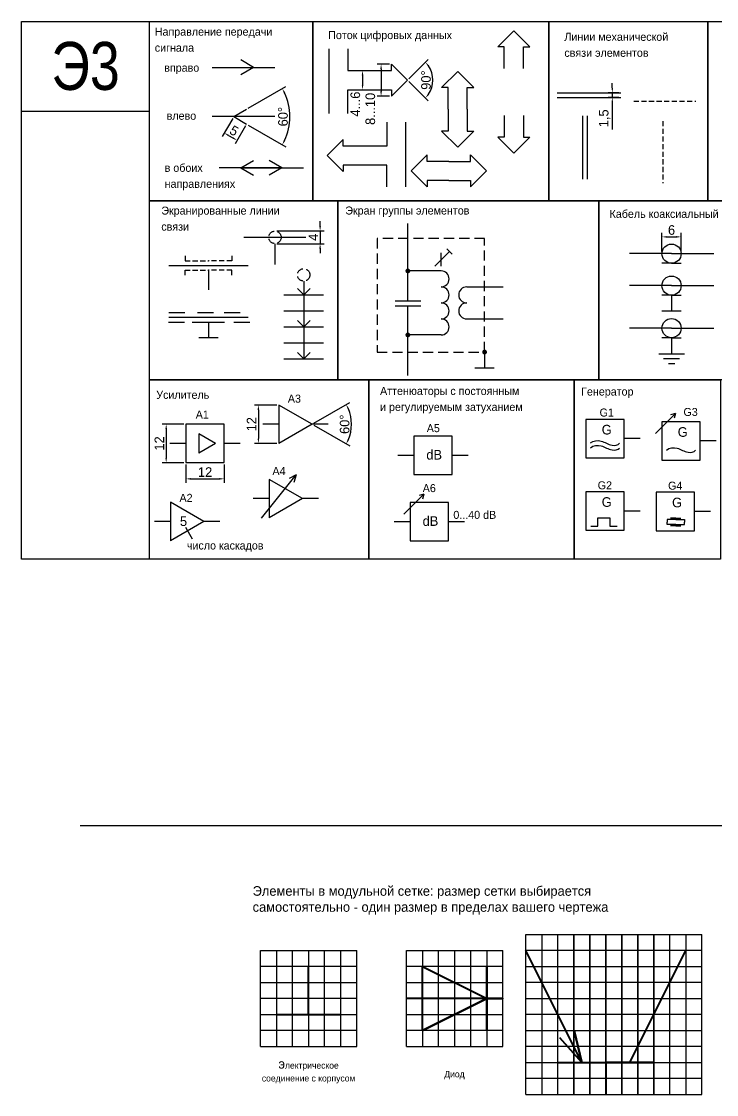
# Model space of a CAD drawing. Header units: millimetres. Extents: x 52 to 1332, y -528 to 1037.
# Drawn here: x 52.3 to 269.3, y -514.6 to -179.4 of the extents above; entities that cross this region are included whole.
import ezdxf

# ---------------------------------------------------------------- set-up
doc = ezdxf.new("R2010")
doc.units = ezdxf.units.MM
doc.linetypes.add('HIDDEN2', pattern=[4.7625, 3.175, -1.5875])
doc.styles.add('RR08', font='rr.shx', dxfattribs={"width": 0.8})
doc.styles.get("Standard").update_dxf_attribs({"font": 'standarteskd.shx', "height": 3})
doc.dimstyles.new('ISO-25', dxfattribs={"dimtxt": 2, "dimasz": 1.5, "dimexe": 1.25, "dimexo": 0.625, "dimtad": 1, "dimtxsty": 'Standard', "dimcen": 2.5, "dimadec": 0, "dimazin": 0, "dimtfac": 1, "dimtmove": 0, "dimatfit": 3, "dimfxl": 1, "dimarcsym": 0})

# ---------------------------------------------------------------- blocks, each defined once
blk = doc.blocks.new('korp')
at = {"color": 7, "linetype": 'Continuous', "lineweight": 30}
for p, q in [((419.14, 386.22), (422.14, 386.22)), ((422.14, 386.22), (425.14, 386.22))]:
    blk.add_line(p, q, dxfattribs=at)
at = {"color": 7, "linetype": 'Continuous'}
blk.add_line((422.14, 381.22), (422.14, 386.22), dxfattribs=at)
blk = doc.blocks.new('*D277')
at = {"color": 0, "linetype": 'Continuous', "lineweight": -2, "transparency": 16777216}
for p, q in [((145.57, -243.31), (145.57, -241.81)), ((132.09, -244.81), (146.82, -244.81)), ((145.57, -244.81), (145.57, -248.81)), ((132.09, -248.81), (146.82, -248.81)), ((145.57, -250.31), (145.57, -251.81))]:
    blk.add_line(p, q, dxfattribs=at)
at = {"color": 0, "linetype": 'Continuous', "lineweight": -3, "transparency": 16777216}
for points in [[(145.32, -243.31), (145.82, -243.31), (145.57, -244.81)], [(145.32, -250.31), (145.82, -250.31), (145.57, -248.81)]]:
    blk.add_solid(points, dxfattribs=at)
at = {"layer": 'Defpoints', "color": 0, "linetype": 'Continuous', "lineweight": -3, "transparency": 16777216}
for p in [(131.46, -244.81), (131.46, -248.81), (145.57, -248.81)]:
    blk.add_point(p, dxfattribs=at)
at = {"color": 0, "linetype": 'Continuous', "transparency": 16777216, "insert": (143.45, -246.81), "char_height": 3, "attachment_point": 5, "rotation": 90}
blk.add_mtext('4', dxfattribs=at)
blk = doc.blocks.new('1')
at = {"color": 7, "linetype": 'HIDDEN2', "ltscale": 0.7}
blk.add_circle((546.35, 402.33), 1.94, dxfattribs=at)
blk = doc.blocks.new('L6')
at = {"linetype": 'Continuous'}
for p, q in [((111.73, 671.15), (116.32, 675.75)), ((113.68, 671.15), (113.68, 675.3)), ((116.32, 675.75), (115.48, 676.58)), ((117.16, 674.91), (116.32, 675.75)), ((113.68, 669.65), (108.68, 669.65)), ((113.68, 649.65), (108.68, 649.65))]:
    blk.add_line(p, q, dxfattribs=at)
for centre in [(113.68, 667.15), (113.68, 662.15), (113.68, 657.15), (113.68, 652.15)]:
    blk.add_arc(centre, 2.5, 270, 90, dxfattribs=at)
blk = doc.blocks.new('condensator')
at = {"linetype": 'Continuous'}
for p, q in [((159.82, 727.6), (159.82, 734.59)), ((155.82, 727.6), (159.82, 727.6)), ((155.82, 727.6), (159.82, 727.6)), ((159.82, 727.6), (163.82, 727.6)), ((155.82, 726.1), (159.82, 726.1)), ((159.82, 719.12), (159.82, 726.1)), ((159.82, 726.1), (163.82, 726.1))]:
    blk.add_line(p, q, dxfattribs=at)
blk = doc.blocks.new('zem')
at = {"color": 7, "linetype": 'Continuous'}
for p, q in [((443.72, 390.52), (443.72, 385.52)), ((439.72, 385.52), (443.72, 385.52)), ((441.22, 384.02), (443.72, 384.02)), ((442.72, 382.52), (443.72, 382.52)), ((443.72, 385.52), (447.72, 385.52)), ((443.72, 384.02), (446.22, 384.02)), ((443.72, 382.52), (444.72, 382.52))]:
    blk.add_line(p, q, dxfattribs=at)
blk = doc.blocks.new('*D279')
at = {"color": 0, "linetype": 'Continuous', "lineweight": -2, "transparency": 16777216}
for p, q in [((252.3, -251.29), (252.3, -245.42)), ((253.8, -246.67), (256.8, -246.67)), ((258.3, -251.29), (258.3, -245.42))]:
    blk.add_line(p, q, dxfattribs=at)
at = {"color": 0, "linetype": 'Continuous', "lineweight": -3, "transparency": 16777216}
for points in [[(253.8, -246.42), (253.8, -246.92), (252.3, -246.67)], [(256.8, -246.42), (256.8, -246.92), (258.3, -246.67)]]:
    blk.add_solid(points, dxfattribs=at)
at = {"layer": 'Defpoints', "color": 0, "linetype": 'Continuous', "lineweight": -3, "transparency": 16777216}
for p in [(258.3, -246.67), (252.3, -251.91), (258.3, -251.91)]:
    blk.add_point(p, dxfattribs=at)
at = {"color": 0, "linetype": 'Continuous', "transparency": 16777216, "insert": (255.3, -244.54), "char_height": 3, "attachment_point": 5}
blk.add_mtext('6', dxfattribs=at)
blk = doc.blocks.new('A1')
at = {"color": 7, "linetype": 'Continuous'}
for p, q in [((305.25, 284.13), (305.25, 272.13)), ((317.25, 284.13), (305.25, 284.13)), ((317.25, 272.13), (317.25, 284.13)), ((309.29, 281.13), (309.29, 275.12)), ((314.49, 278.13), (309.29, 281.13)), ((305.25, 278.13), (300.25, 278.13)), ((314.49, 278.13), (309.29, 275.12)), ((322.25, 278.13), (317.25, 278.13)), ((305.25, 272.13), (317.25, 272.13))]:
    blk.add_line(p, q, dxfattribs=at)
blk = doc.blocks.new('*D330')
at = {"color": 0, "linetype": 'Continuous', "lineweight": -2, "transparency": 16777216}
for p, q in [((103.65, -317.84), (103.65, -323.52)), ((115.65, -317.84), (115.65, -323.52)), ((105.15, -322.27), (114.15, -322.27))]:
    blk.add_line(p, q, dxfattribs=at)
at = {"color": 0, "linetype": 'Continuous', "lineweight": -3, "transparency": 16777216}
for points in [[(105.15, -322.02), (105.15, -322.52), (103.65, -322.27)], [(114.15, -322.02), (114.15, -322.52), (115.65, -322.27)]]:
    blk.add_solid(points, dxfattribs=at)
at = {"layer": 'Defpoints', "color": 0, "linetype": 'Continuous', "lineweight": -3, "transparency": 16777216}
for p in [(103.65, -317.22), (115.65, -317.22), (115.65, -322.27)]:
    blk.add_point(p, dxfattribs=at)
at = {"color": 0, "linetype": 'Continuous', "transparency": 16777216, "insert": (109.65, -320.15), "char_height": 3, "attachment_point": 5}
blk.add_mtext('12', dxfattribs=at)
blk = doc.blocks.new('*D331')
at = {"color": 0, "linetype": 'Continuous', "lineweight": -2, "transparency": 16777216}
for p, q in [((103.03, -305.22), (96.26, -305.22)), ((97.51, -306.72), (97.51, -315.72)), ((103.03, -317.22), (96.26, -317.22))]:
    blk.add_line(p, q, dxfattribs=at)
at = {"color": 0, "linetype": 'Continuous', "lineweight": -3, "transparency": 16777216}
for points in [[(97.26, -306.72), (97.76, -306.72), (97.51, -305.22)], [(97.26, -315.72), (97.76, -315.72), (97.51, -317.22)]]:
    blk.add_solid(points, dxfattribs=at)
at = {"layer": 'Defpoints', "color": 0, "linetype": 'Continuous', "lineweight": -3, "transparency": 16777216}
for p in [(103.65, -305.22), (97.51, -317.22), (103.65, -317.22)]:
    blk.add_point(p, dxfattribs=at)
at = {"color": 0, "linetype": 'Continuous', "transparency": 16777216, "insert": (95.38, -311.22), "char_height": 3, "attachment_point": 5, "rotation": 90}
blk.add_mtext('12', dxfattribs=at)
blk = doc.blocks.new('A2')
at = {"color": 7, "linetype": 'Continuous'}
for p, q in [((315.77, 260.74), (305.37, 266.74)), ((305.37, 266.74), (305.37, 254.74)), ((305.37, 260.74), (300.37, 260.74)), ((315.77, 260.74), (305.37, 254.74)), ((320.77, 260.74), (315.77, 260.74))]:
    blk.add_line(p, q, dxfattribs=at)
blk.add_text('5', height=3, dxfattribs=at).set_placement((308.3, 259.33))
blk = doc.blocks.new('А3')
at = {"color": 7, "linetype": 'Continuous'}
for p, q in [((331.47, 284.13), (331.47, 272.13)), ((341.86, 278.13), (331.47, 284.13)), ((331.47, 278.13), (326.47, 278.13)), ((341.86, 278.13), (331.47, 272.13)), ((346.86, 278.13), (341.86, 278.13))]:
    blk.add_line(p, q, dxfattribs=at)
blk = doc.blocks.new('*D334')
at = {"color": 0, "linetype": 'Continuous', "lineweight": -2, "transparency": 16777216}
for p, q in [((132.05, -299.21), (125.05, -299.21)), ((126.3, -300.71), (126.3, -309.71)), ((132.05, -311.21), (125.05, -311.21))]:
    blk.add_line(p, q, dxfattribs=at)
at = {"color": 0, "linetype": 'Continuous', "lineweight": -3, "transparency": 16777216}
for points in [[(126.05, -300.71), (126.55, -300.71), (126.3, -299.21)], [(126.05, -309.71), (126.55, -309.71), (126.3, -311.21)]]:
    blk.add_solid(points, dxfattribs=at)
at = {"layer": 'Defpoints', "color": 0, "linetype": 'Continuous', "lineweight": -3, "transparency": 16777216}
for p in [(132.67, -299.21), (126.3, -311.21), (132.67, -311.21)]:
    blk.add_point(p, dxfattribs=at)
at = {"color": 0, "linetype": 'Continuous', "transparency": 16777216, "insert": (124.17, -305.21), "char_height": 3, "attachment_point": 5, "rotation": 90}
blk.add_mtext('12', dxfattribs=at)
blk = doc.blocks.new('*D335')
at = {"color": 0, "linetype": 'Continuous', "lineweight": -2, "transparency": 16777216}
for p, q in [((143.61, -304.9), (154.8, -298.44)), ((143.61, -305.52), (154.8, -311.98))]:
    blk.add_line(p, q, dxfattribs=at)
blk.add_arc((143.07, -305.21), 12.3, 336.9942, 23.0058, dxfattribs=at)
at = {"color": 0, "linetype": 'Continuous', "lineweight": -3, "transparency": 16777216}
for points in [[(154.16, -300.51), (154.61, -300.29), (153.71, -299.06)], [(154.61, -310.13), (154.16, -309.9), (153.71, -311.36)]]:
    blk.add_solid(points, dxfattribs=at)
at = {"layer": 'Defpoints', "color": 0, "linetype": 'Continuous', "lineweight": -3, "transparency": 16777216}
for p in [(132.67, -299.21), (143.07, -305.21), (143.07, -305.21), (155.17, -307.34), (132.67, -311.21)]:
    blk.add_point(p, dxfattribs=at)
at = {"color": 0, "linetype": 'Continuous', "transparency": 16777216, "insert": (153.24, -305.21), "char_height": 3, "attachment_point": 5, "rotation": 90}
blk.add_mtext('60°', dxfattribs=at)
blk = doc.blocks.new('А4')
at = {"color": 7, "linetype": 'Continuous'}
for p, q in [((329.06, 255.2), (339.85, 268.72)), ((339.85, 268.72), (337.67, 267.57)), ((339.85, 268.72), (339.21, 266.34)), ((341.86, 261.28), (331.47, 267.28)), ((331.47, 267.28), (331.47, 255.28)), ((331.47, 261.28), (326.47, 261.28)), ((341.86, 261.28), (331.47, 255.28)), ((346.86, 261.28), (341.86, 261.28))]:
    blk.add_line(p, q, dxfattribs=at)
blk = doc.blocks.new('A6')
at = {"color": 7, "linetype": 'Continuous'}
for p, q in [((388.3, 276.39), (394.54, 282.63)), ((394.54, 282.63), (393.05, 282.23)), ((394.54, 282.63), (394.14, 281.14)), ((390.28, 280.05), (390.28, 268.05)), ((402.28, 280.05), (390.28, 280.05)), ((402.28, 268.05), (402.28, 280.05)), ((390.28, 274.05), (385.28, 274.05)), ((407.28, 274.05), (402.28, 274.05)), ((390.28, 268.05), (402.28, 268.05))]:
    blk.add_line(p, q, dxfattribs=at)
blk.add_text('dB', height=3, dxfattribs=at).set_placement((394.17, 272.76))
blk = doc.blocks.new('A5')
at = {"color": 7, "linetype": 'Continuous'}
for p, q in [((361.88, 280.05), (361.88, 268.05)), ((373.88, 280.05), (361.88, 280.05)), ((373.88, 268.05), (373.88, 280.05)), ((361.88, 274.05), (356.88, 274.05)), ((378.88, 274.05), (373.88, 274.05)), ((361.88, 268.05), (373.88, 268.05))]:
    blk.add_line(p, q, dxfattribs=at)
blk.add_text('dB', height=3, dxfattribs=at).set_placement((365.77, 272.76))
blk = doc.blocks.new('G1 1')
at = {"color": 7, "linetype": 'Continuous'}
for p, q in [((433.76, 287.98), (433.76, 275.98)), ((445.76, 287.98), (433.76, 287.98)), ((445.76, 275.98), (445.76, 287.98)), ((450.76, 281.98), (445.76, 281.98)), ((433.76, 275.98), (445.76, 275.98))]:
    blk.add_line(p, q, dxfattribs=at)
at = {"color": 7, "linetype": 'Continuous', "start_tangent": (0.772911, 0.634515), "end_tangent": (0.59328, 0.804997)}
for points in [[(435.23, 280.65), (438.58, 281.23), (441.98, 279.94), (444.28, 280.56)], [(435.23, 279.15), (438.58, 279.73), (441.98, 278.44), (444.28, 279.06)]]:
    blk.add_spline(points, degree=3, dxfattribs=at)
at = {"color": 7, "linetype": 'Continuous'}
blk.add_text('G', height=3, dxfattribs=at).set_placement((438.75, 283.29))
blk = doc.blocks.new('G3 1')
at = {"color": 7, "linetype": 'Continuous'}
for p, q in [((460.31, 284.32), (466.55, 290.56)), ((466.55, 290.56), (465.07, 290.16)), ((466.55, 290.56), (466.15, 289.08)), ((462.29, 287.98), (462.29, 275.98)), ((474.29, 287.98), (462.29, 287.98)), ((474.29, 275.98), (474.29, 287.98)), ((479.29, 281.98), (474.29, 281.98)), ((462.29, 275.98), (474.29, 275.98))]:
    blk.add_line(p, q, dxfattribs=at)
at = {"color": 7, "linetype": 'Continuous', "start_tangent": (0.772911, 0.634515), "end_tangent": (0.59328, 0.804997)}
blk.add_spline([(463.77, 279.15), (467.11, 279.73), (470.52, 278.44), (472.81, 279.06)], degree=3, dxfattribs=at)
at = {"color": 7, "linetype": 'Continuous'}
blk.add_text('G', height=3, dxfattribs=at).set_placement((467.28, 283.29))
blk = doc.blocks.new('G2 1')
at = {"color": 7, "linetype": 'Continuous'}
for p, q in [((433.76, 270.75), (433.76, 258.75)), ((445.76, 270.75), (433.76, 270.75)), ((445.76, 258.75), (445.76, 270.75)), ((437.55, 262.63), (441.3, 262.63)), ((437.55, 260), (437.55, 262.63)), ((441.3, 262.63), (441.3, 260)), ((450.76, 264.75), (445.76, 264.75)), ((433.76, 258.75), (445.76, 258.75)), ((435.31, 260), (437.55, 260)), ((441.3, 260), (443.54, 260))]:
    blk.add_line(p, q, dxfattribs=at)
blk.add_text('G', height=3, dxfattribs=at).set_placement((438.75, 266.06))
blk = doc.blocks.new('G4 1')
at = {"color": 7, "linetype": 'Continuous'}
for p, q in [((460.82, 270.75), (460.82, 258.75)), ((472.82, 270.75), (460.82, 270.75)), ((472.82, 258.75), (472.82, 270.75)), ((466.94, 262.21), (464.25, 262.21)), ((464.25, 262.21), (464.25, 261.45)), ((466.94, 262.62), (465.31, 262.62)), ((466.94, 262.62), (468.58, 262.62)), ((466.94, 262.21), (469.64, 262.21)), ((469.64, 262.21), (469.64, 261.45)), ((477.82, 264.75), (472.82, 264.75)), ((460.82, 258.75), (472.82, 258.75)), ((464.25, 260.69), (464.25, 261.45)), ((466.94, 260.69), (464.25, 260.69)), ((466.94, 260.27), (465.31, 260.27)), ((466.94, 260.69), (469.64, 260.69)), ((466.94, 260.27), (468.58, 260.27)), ((469.64, 260.69), (469.64, 261.45))]:
    blk.add_line(p, q, dxfattribs=at)
blk.add_text('G', height=3, dxfattribs=at).set_placement((465.81, 266.06))
blk = doc.blocks.new('*D354')
at = {"color": 0, "linetype": 'Continuous', "lineweight": -2, "transparency": 16777216}
for p, q in [((123.14, -206.49), (134.85, -199.72)), ((123.14, -211.73), (134.85, -218.5))]:
    blk.add_line(p, q, dxfattribs=at)
blk.add_arc((118.6, -209.11), 17.52, 334.9066, 25.0934, dxfattribs=at)
at = {"color": 0, "linetype": 'Continuous', "lineweight": -3, "transparency": 16777216}
for points in [[(134.24, -201.8), (134.69, -201.56), (133.77, -200.35)], [(134.69, -216.66), (134.24, -216.43), (133.77, -217.87)]]:
    blk.add_solid(points, dxfattribs=at)
at = {"layer": 'Defpoints', "color": 0, "linetype": 'Continuous', "lineweight": -3, "transparency": 16777216}
for p in [(122.6, -206.8), (118.6, -209.11), (118.6, -209.11), (122.6, -211.42), (135.85, -212.15)]:
    blk.add_point(p, dxfattribs=at)
at = {"color": 0, "linetype": 'Continuous', "transparency": 16777216, "insert": (133.99, -209.11), "char_height": 3, "attachment_point": 5, "rotation": 90}
blk.add_mtext('60°', dxfattribs=at)
blk = doc.blocks.new('впр')
at = {"color": 7, "linetype": 'Continuous'}
for p, q in [((93.95, 231.46), (113.51, 231.46)), ((106.82, 231.46), (102.82, 233.77)), ((106.82, 231.46), (102.82, 229.15))]:
    blk.add_line(p, q, dxfattribs=at)
blk = doc.blocks.new('вл')
at = {"color": 7, "linetype": 'Continuous'}
for p, q in [((116.37, 222.35), (120.37, 224.66)), ((129.24, 222.35), (109.68, 222.35)), ((116.37, 222.35), (120.37, 220.04))]:
    blk.add_line(p, q, dxfattribs=at)
blk = doc.blocks.new('2')
at = {"color": 7, "linetype": 'Continuous'}
for p, q in [((135.14, 233.84), (135.14, 213.62)), ((141.14, 233.84), (141.14, 227.05)), ((154.73, 229.05), (159.73, 224.05)), ((154.73, 227.05), (154.73, 229.05)), ((141.14, 227.05), (154.73, 227.05)), ((154.73, 219.05), (159.73, 224.05)), ((141.14, 213.62), (141.14, 221.05)), ((141.14, 221.05), (154.73, 221.05)), ((154.73, 221.05), (154.73, 219.05))]:
    blk.add_line(p, q, dxfattribs=at)
blk = doc.blocks.new('*D358')
at = {"color": 0, "linetype": 'Continuous', "lineweight": -2, "transparency": 16777216}
for p, q in [((173.31, -197.24), (179.34, -191.21)), ((173.31, -198.13), (179.34, -204.16))]:
    blk.add_line(p, q, dxfattribs=at)
blk.add_arc((172.86, -197.68), 7.9, 325.8908, 34.1092, dxfattribs=at)
at = {"color": 0, "linetype": 'Continuous', "lineweight": -3, "transparency": 16777216}
for points in [[(179.21, -193.41), (179.6, -193.09), (178.45, -192.1)], [(179.6, -202.28), (179.21, -201.96), (178.45, -203.27)]]:
    blk.add_solid(points, dxfattribs=at)
at = {"layer": 'Defpoints', "color": 0, "linetype": 'Continuous', "lineweight": -3, "transparency": 16777216}
for p in [(167.86, -192.68), (172.86, -197.68), (172.86, -197.68), (180.5, -199.73), (167.86, -202.68)]:
    blk.add_point(p, dxfattribs=at)
at = {"color": 0, "linetype": 'Continuous', "transparency": 16777216, "insert": (178.64, -197.68), "char_height": 3, "attachment_point": 5, "rotation": 90}
blk.add_mtext('90°', dxfattribs=at)
blk = doc.blocks.new('3')
at = {"color": 7, "linetype": 'Continuous'}
for p, q in [((171.54, 208.89), (166.54, 203.89)), ((171.54, 206.89), (171.54, 208.89)), ((185.12, 208.89), (190.12, 203.89)), ((185.12, 206.89), (185.12, 208.89)), ((178.33, 206.89), (171.54, 206.89)), ((178.33, 206.89), (185.12, 206.89)), ((171.54, 198.89), (166.54, 203.89)), ((185.12, 198.89), (190.12, 203.89)), ((178.33, 200.89), (171.54, 200.89)), ((171.54, 200.89), (171.54, 198.89)), ((178.33, 200.89), (185.12, 200.89)), ((185.12, 200.89), (185.12, 198.89))]:
    blk.add_line(p, q, dxfattribs=at)
blk = doc.blocks.new('4')
at = {"color": 7, "linetype": 'Continuous'}
for p, q in [((185.11, 216.41), (185.11, 209.62)), ((191.11, 216.41), (191.11, 209.62)), ((183.11, 209.62), (188.11, 204.62)), ((185.11, 209.62), (183.11, 209.62)), ((193.11, 209.62), (188.11, 204.62)), ((191.11, 209.62), (193.11, 209.62))]:
    blk.add_line(p, q, dxfattribs=at)
blk = doc.blocks.new('5')
at = {"color": 7, "linetype": 'Continuous'}
for p, q in [((183.11, 237.93), (188.11, 242.93)), ((193.11, 237.93), (188.11, 242.93)), ((185.11, 237.93), (183.11, 237.93)), ((185.11, 231.14), (185.11, 237.93)), ((191.11, 237.93), (193.11, 237.93)), ((191.11, 231.14), (191.11, 237.93))]:
    blk.add_line(p, q, dxfattribs=at)
blk = doc.blocks.new('6')
at = {"color": 7, "linetype": 'Continuous'}
for p, q in [((207.74, 221.66), (227.56, 221.66)), ((207.74, 220.16), (227.56, 220.16))]:
    blk.add_line(p, q, dxfattribs=at)
blk = doc.blocks.new('*D363')
at = {"color": 0, "linetype": 'Continuous', "lineweight": -2, "transparency": 16777216}
for p, q in [((236.8, -200.15), (236.8, -198.65)), ((238.81, -201.65), (235.55, -201.65)), ((238.81, -203.15), (235.55, -203.15)), ((236.8, -201.65), (236.8, -203.15)), ((236.8, -204.65), (236.8, -213.11))]:
    blk.add_line(p, q, dxfattribs=at)
at = {"color": 0, "linetype": 'Continuous', "lineweight": -3, "transparency": 16777216}
for points in [[(236.55, -200.15), (237.05, -200.15), (236.8, -201.65)], [(236.55, -204.65), (237.05, -204.65), (236.8, -203.15)]]:
    blk.add_solid(points, dxfattribs=at)
at = {"layer": 'Defpoints', "color": 0, "linetype": 'Continuous', "lineweight": -3, "transparency": 16777216}
for p in [(236.8, -203.15), (239.43, -201.65), (239.43, -203.15)]:
    blk.add_point(p, dxfattribs=at)
at = {"color": 0, "linetype": 'Continuous', "transparency": 16777216, "insert": (234.39, -209.63), "char_height": 3, "attachment_point": 5, "rotation": 90}
blk.add_mtext('1,5', dxfattribs=at)
blk = doc.blocks.new('*D364')
at = {"color": 0, "linetype": 'Continuous', "lineweight": -2, "transparency": 16777216}
for p, q in [((118.28, -209.65), (115.03, -215.29)), ((122.28, -211.96), (119.03, -217.6)), ((116.95, -214.96), (118.35, -215.77))]:
    blk.add_line(p, q, dxfattribs=at)
at = {"color": 0, "linetype": 'Continuous', "lineweight": -3, "transparency": 16777216}
for points in [[(117.08, -214.75), (116.83, -215.18), (115.65, -214.21)], [(118.48, -215.55), (118.23, -215.99), (119.65, -216.52)]]:
    blk.add_solid(points, dxfattribs=at)
at = {"layer": 'Defpoints', "color": 0, "linetype": 'Continuous', "lineweight": -3, "transparency": 16777216}
for p in [(118.6, -209.11), (122.6, -211.42), (119.65, -216.52)]:
    blk.add_point(p, dxfattribs=at)
at = {"color": 0, "linetype": 'Continuous', "transparency": 16777216, "insert": (118.71, -213.53), "char_height": 3, "attachment_point": 5, "rotation": 330}
blk.add_mtext('5', dxfattribs=at)

msp = doc.modelspace()

# ---------------------------------------------------------------- linework, layer by layer
at = {"color": 7, "linetype": 'Continuous'}
for p, q in [((167.238, -192.684), (163.359, -192.684)), ((164.609, -194.184), (164.609, -201.184)), ((154.901, -194.684), (160.07, -194.684)), ((158.82, -196.184), (158.82, -199.184)), ((154.901, -200.684), (160.07, -200.684)), ((167.238, -202.684), (163.359, -202.684)), ((172.963, -259.691), (172.963, -242.533)), ((131.463, -246.814), (121.798, -246.814)), ((141.128, -246.814), (131.463, -246.814)), ((131.463, -248.814), (131.463, -255.284)), ((255.302, -251.911), (242.14, -251.911)), ((255.302, -251.911), (268.464, -251.911)), ((98.297, -255.609), (110.706, -255.609)), ((110.706, -255.609), (123.115, -255.609)), ((110.706, -257.109), (110.706, -263.202)), ((178.338, -257.314), (172.963, -257.314)), ((255.302, -254.911), (252.302, -254.911)), ((255.302, -254.911), (258.302, -254.911)), ((140.445, -260.545), (140.445, -284.76)), ((134.217, -264.76), (140.445, -264.76)), ((140.445, -264.76), (138.479, -262.794)), ((140.445, -264.76), (142.412, -262.794)), ((140.445, -264.76), (146.673, -264.76)), ((196.339, -262.314), (202.687, -262.314)), ((255.302, -261.899), (242.14, -261.899)), ((255.302, -261.899), (268.464, -261.899)), ((255.302, -264.899), (252.302, -264.899)), ((255.302, -264.899), (258.302, -264.899)), ((134.217, -269.76), (140.445, -269.76)), ((140.445, -269.76), (146.673, -269.76)), ((98.297, -271.769), (110.706, -271.769)), ((110.706, -271.769), (123.115, -271.769)), ((134.217, -274.76), (140.445, -274.76)), ((140.445, -274.76), (138.479, -272.794)), ((140.445, -274.76), (142.412, -272.794)), ((140.445, -274.76), (146.673, -274.76)), ((196.339, -272.314), (202.687, -272.314)), ((172.963, -289.953), (172.963, -275.156)), ((178.338, -277.314), (172.963, -277.314)), ((255.302, -275.182), (242.14, -275.182)), ((255.302, -278.182), (252.302, -278.182)), ((255.302, -275.182), (268.464, -275.182)), ((255.302, -278.182), (258.302, -278.182)), ((134.217, -279.76), (140.445, -279.76)), ((140.445, -279.76), (146.673, -279.76)), ((134.217, -284.76), (140.445, -284.76)), ((140.445, -284.76), (138.479, -282.794)), ((140.445, -284.76), (142.412, -282.794)), ((140.445, -284.76), (146.673, -284.76)), ((105.738, -341.145), (103.619, -337.475)), ((209.794, -464.64), (239.794, -464.64)), ((209.794, -494.64), (209.794, -464.64)), ((214.794, -464.64), (214.794, -494.64)), ((219.794, -464.64), (249.794, -464.64)), ((219.794, -494.64), (219.794, -464.64)), ((219.794, -494.64), (219.794, -464.64)), ((219.794, -494.64), (219.794, -464.64)), ((224.794, -464.64), (224.794, -494.64)), ((224.794, -464.64), (224.794, -494.64)), ((224.794, -464.64), (254.794, -464.64)), ((224.794, -494.64), (224.794, -464.64)), ((229.794, -494.64), (229.794, -464.64)), ((229.794, -494.64), (229.794, -464.64)), ((229.794, -494.64), (229.794, -464.64)), ((229.794, -494.64), (229.794, -464.64)), ((229.794, -464.64), (229.794, -494.64)), ((234.794, -464.64), (234.794, -494.64)), ((234.794, -464.64), (234.794, -494.64)), ((234.794, -464.64), (264.794, -464.64)), ((234.794, -494.64), (234.794, -464.64)), ((234.794, -494.64), (234.794, -464.64)), ((234.794, -494.64), (234.794, -464.64)), ((239.794, -494.64), (239.794, -464.64)), ((239.794, -494.64), (239.794, -464.64)), ((239.794, -494.64), (239.794, -464.64)), ((239.794, -464.64), (239.794, -494.64)), ((239.794, -464.64), (239.794, -494.64)), ((244.794, -464.64), (244.794, -494.64)), ((244.794, -494.64), (244.794, -464.64)), ((244.794, -494.64), (244.794, -464.64)), ((244.794, -494.64), (244.794, -464.64)), ((244.794, -494.64), (244.794, -464.64)), ((249.794, -494.64), (249.794, -464.64)), ((249.794, -464.64), (249.794, -494.64)), ((249.794, -464.64), (249.794, -494.64)), ((254.794, -494.64), (254.794, -464.64)), ((254.794, -494.64), (254.794, -464.64)), ((254.794, -494.64), (254.794, -464.64)), ((259.794, -464.64), (259.794, -494.64)), ((264.794, -494.64), (264.794, -464.64)), ((126.984, -469.64), (156.984, -469.64)), ((126.984, -499.64), (126.984, -469.64)), ((131.984, -469.64), (131.984, -499.64)), ((136.984, -499.64), (136.984, -469.64)), ((136.984, -499.64), (136.984, -469.64)), ((141.984, -469.64), (141.984, -499.64)), ((146.984, -499.64), (146.984, -469.64)), ((146.984, -499.64), (146.984, -469.64)), ((151.984, -469.64), (151.984, -499.64)), ((156.984, -499.64), (156.984, -469.64)), ((172.578, -469.64), (202.578, -469.64)), ((172.578, -499.64), (172.578, -469.64)), ((177.578, -469.64), (177.578, -499.64)), ((182.578, -499.64), (182.578, -469.64)), ((182.578, -499.64), (182.578, -469.64)), ((187.578, -469.64), (187.578, -499.64)), ((192.578, -499.64), (192.578, -469.64)), ((192.578, -499.64), (192.578, -469.64)), ((197.578, -469.64), (197.578, -499.64)), ((202.578, -499.64), (202.578, -469.64)), ((239.794, -469.64), (209.794, -469.64)), ((249.794, -469.64), (219.794, -469.64)), ((254.794, -469.64), (224.794, -469.64)), ((264.794, -469.64), (234.794, -469.64)), ((156.984, -474.64), (126.984, -474.64)), ((202.578, -474.64), (172.578, -474.64)), ((209.794, -474.64), (239.794, -474.64)), ((209.794, -504.64), (209.794, -474.64)), ((209.794, -474.64), (239.794, -474.64)), ((209.794, -504.64), (209.794, -474.64)), ((209.794, -474.64), (239.794, -474.64)), ((209.794, -474.64), (239.794, -474.64)), ((214.794, -474.64), (214.794, -504.64)), ((214.794, -474.64), (214.794, -504.64)), ((219.794, -474.64), (249.794, -474.64)), ((219.794, -504.64), (219.794, -474.64)), ((219.794, -504.64), (219.794, -474.64)), ((219.794, -504.64), (219.794, -474.64)), ((219.794, -474.64), (249.794, -474.64)), ((219.794, -504.64), (219.794, -474.64)), ((219.794, -504.64), (219.794, -474.64)), ((219.794, -504.64), (219.794, -474.64)), ((219.794, -474.64), (249.794, -474.64)), ((219.794, -474.64), (249.794, -474.64)), ((224.794, -474.64), (224.794, -504.64)), ((224.794, -474.64), (224.794, -504.64)), ((224.794, -474.64), (254.794, -474.64)), ((224.794, -504.64), (224.794, -474.64)), ((224.794, -474.64), (224.794, -504.64)), ((224.794, -474.64), (224.794, -504.64)), ((224.794, -474.64), (254.794, -474.64)), ((224.794, -504.64), (224.794, -474.64)), ((224.794, -474.64), (254.794, -474.64)), ((224.794, -474.64), (254.794, -474.64)), ((229.794, -504.64), (229.794, -474.64)), ((229.794, -504.64), (229.794, -474.64)), ((229.794, -504.64), (229.794, -474.64)), ((229.794, -504.64), (229.794, -474.64)), ((229.794, -474.64), (229.794, -504.64)), ((229.794, -504.64), (229.794, -474.64)), ((229.794, -504.64), (229.794, -474.64)), ((229.794, -504.64), (229.794, -474.64)), ((229.794, -504.64), (229.794, -474.64)), ((229.794, -474.64), (229.794, -504.64)), ((234.794, -474.64), (234.794, -504.64)), ((234.794, -474.64), (234.794, -504.64)), ((234.794, -474.64), (264.794, -474.64)), ((234.794, -504.64), (234.794, -474.64)), ((234.794, -504.64), (234.794, -474.64)), ((234.794, -504.64), (234.794, -474.64)), ((234.794, -474.64), (264.794, -474.64)), ((234.794, -474.64), (264.794, -474.64)), ((234.794, -474.64), (264.794, -474.64)), ((239.794, -504.64), (239.794, -474.64)), ((239.794, -504.64), (239.794, -474.64)), ((239.794, -504.64), (239.794, -474.64)), ((239.794, -474.64), (239.794, -504.64)), ((239.794, -474.64), (239.794, -504.64)), ((239.794, -504.64), (239.794, -474.64)), ((239.794, -504.64), (239.794, -474.64)), ((239.794, -504.64), (239.794, -474.64)), ((239.794, -474.64), (239.794, -504.64)), ((239.794, -474.64), (239.794, -504.64)), ((244.794, -474.64), (244.794, -504.64)), ((244.794, -504.64), (244.794, -474.64)), ((244.794, -504.64), (244.794, -474.64)), ((244.794, -504.64), (244.794, -474.64)), ((244.794, -504.64), (244.794, -474.64)), ((244.794, -474.64), (244.794, -504.64)), ((244.794, -504.64), (244.794, -474.64)), ((244.794, -504.64), (244.794, -474.64)), ((244.794, -504.64), (244.794, -474.64)), ((244.794, -504.64), (244.794, -474.64)), ((249.794, -504.64), (249.794, -474.64)), ((249.794, -474.64), (249.794, -504.64)), ((249.794, -474.64), (249.794, -504.64)), ((249.794, -504.64), (249.794, -474.64)), ((249.794, -474.64), (249.794, -504.64)), ((249.794, -474.64), (249.794, -504.64)), ((254.794, -504.64), (254.794, -474.64)), ((254.794, -504.64), (254.794, -474.64)), ((254.794, -504.64), (254.794, -474.64)), ((254.794, -504.64), (254.794, -474.64)), ((254.794, -504.64), (254.794, -474.64)), ((254.794, -504.64), (254.794, -474.64)), ((264.794, -504.64), (264.794, -474.64)), ((264.794, -504.64), (264.794, -474.64)), ((126.984, -479.64), (156.984, -479.64)), ((126.984, -479.64), (156.984, -479.64)), ((172.578, -479.64), (202.578, -479.64)), ((172.578, -479.64), (202.578, -479.64)), ((239.794, -479.64), (209.794, -479.64)), ((249.794, -479.64), (219.794, -479.64)), ((254.794, -479.64), (224.794, -479.64)), ((264.794, -479.64), (234.794, -479.64)), ((156.984, -484.64), (126.984, -484.64)), ((202.578, -484.64), (172.578, -484.64)), ((209.794, -484.64), (239.794, -484.64)), ((209.794, -514.64), (209.794, -484.64)), ((209.794, -484.64), (239.794, -484.64)), ((209.794, -484.64), (239.794, -484.64)), ((209.794, -484.64), (239.794, -484.64)), ((209.794, -484.64), (239.794, -484.64)), ((209.794, -484.64), (239.794, -484.64)), ((209.794, -484.64), (239.794, -484.64)), ((214.794, -484.64), (214.794, -514.64)), ((219.794, -484.64), (249.794, -484.64)), ((219.794, -514.64), (219.794, -484.64)), ((219.794, -514.64), (219.794, -484.64)), ((219.794, -514.64), (219.794, -484.64)), ((219.794, -484.64), (249.794, -484.64)), ((219.794, -484.64), (249.794, -484.64)), ((224.794, -484.64), (224.794, -514.64)), ((224.794, -484.64), (224.794, -514.64)), ((224.794, -484.64), (254.794, -484.64)), ((224.794, -514.64), (224.794, -484.64)), ((224.794, -484.64), (254.794, -484.64)), ((224.794, -484.64), (254.794, -484.64)), ((229.794, -514.64), (229.794, -484.64)), ((229.794, -514.64), (229.794, -484.64)), ((229.794, -514.64), (229.794, -484.64)), ((229.794, -514.64), (229.794, -484.64)), ((229.794, -484.64), (229.794, -514.64)), ((234.794, -484.64), (234.794, -514.64)), ((234.794, -484.64), (234.794, -514.64)), ((234.794, -484.64), (264.794, -484.64)), ((234.794, -514.64), (234.794, -484.64)), ((234.794, -514.64), (234.794, -484.64)), ((234.794, -514.64), (234.794, -484.64)), ((234.794, -484.64), (264.794, -484.64)), ((234.794, -484.64), (264.794, -484.64)), ((239.794, -514.64), (239.794, -484.64)), ((239.794, -514.64), (239.794, -484.64)), ((239.794, -514.64), (239.794, -484.64)), ((239.794, -484.64), (239.794, -514.64)), ((239.794, -484.64), (239.794, -514.64)), ((244.794, -484.64), (244.794, -514.64)), ((244.794, -514.64), (244.794, -484.64)), ((244.794, -514.64), (244.794, -484.64)), ((244.794, -514.64), (244.794, -484.64)), ((244.794, -514.64), (244.794, -484.64)), ((249.794, -514.64), (249.794, -484.64)), ((249.794, -484.64), (249.794, -514.64)), ((249.794, -484.64), (249.794, -514.64)), ((254.794, -514.64), (254.794, -484.64)), ((254.794, -514.64), (254.794, -484.64)), ((254.794, -514.64), (254.794, -484.64)), ((259.794, -484.64), (259.794, -514.64)), ((264.794, -514.64), (264.794, -484.64)), ((126.984, -489.64), (156.984, -489.64)), ((126.984, -489.64), (156.984, -489.64)), ((172.578, -489.64), (202.578, -489.64)), ((172.578, -489.64), (202.578, -489.64)), ((239.794, -489.64), (209.794, -489.64)), ((239.794, -489.64), (209.794, -489.64)), ((249.794, -489.64), (219.794, -489.64)), ((249.794, -489.64), (219.794, -489.64)), ((254.794, -489.64), (224.794, -489.64)), ((254.794, -489.64), (224.794, -489.64)), ((264.794, -489.64), (234.794, -489.64)), ((264.794, -489.64), (234.794, -489.64)), ((156.984, -494.64), (126.984, -494.64)), ((202.578, -494.64), (172.578, -494.64)), ((209.794, -494.64), (239.794, -494.64)), ((209.794, -494.64), (239.794, -494.64)), ((209.794, -494.64), (239.794, -494.64)), ((209.794, -494.64), (239.794, -494.64)), ((219.794, -494.64), (249.794, -494.64)), ((219.794, -494.64), (249.794, -494.64)), ((219.794, -494.64), (249.794, -494.64)), ((219.794, -494.64), (249.794, -494.64)), ((224.794, -494.64), (254.794, -494.64)), ((224.794, -494.64), (254.794, -494.64)), ((224.794, -494.64), (254.794, -494.64)), ((224.794, -494.64), (254.794, -494.64)), ((234.794, -494.64), (264.794, -494.64)), ((234.794, -494.64), (264.794, -494.64)), ((234.794, -494.64), (264.794, -494.64)), ((234.794, -494.64), (264.794, -494.64)), ((126.984, -499.64), (156.984, -499.64)), ((172.578, -499.64), (202.578, -499.64)), ((239.794, -499.64), (209.794, -499.64)), ((239.794, -499.64), (209.794, -499.64)), ((239.794, -499.64), (209.794, -499.64)), ((249.794, -499.64), (219.794, -499.64)), ((249.794, -499.64), (219.794, -499.64)), ((249.794, -499.64), (219.794, -499.64)), ((254.794, -499.64), (224.794, -499.64)), ((254.794, -499.64), (224.794, -499.64)), ((254.794, -499.64), (224.794, -499.64)), ((264.794, -499.64), (234.794, -499.64)), ((264.794, -499.64), (234.794, -499.64)), ((264.794, -499.64), (234.794, -499.64)), ((209.794, -504.64), (239.794, -504.64)), ((209.794, -504.64), (239.794, -504.64)), ((209.794, -504.64), (239.794, -504.64)), ((209.794, -504.64), (239.794, -504.64)), ((219.794, -504.64), (249.794, -504.64)), ((219.794, -504.64), (249.794, -504.64)), ((219.794, -504.64), (249.794, -504.64)), ((219.794, -504.64), (249.794, -504.64)), ((224.794, -504.64), (254.794, -504.64)), ((224.794, -504.64), (254.794, -504.64)), ((224.794, -504.64), (254.794, -504.64)), ((224.794, -504.64), (254.794, -504.64)), ((234.794, -504.64), (264.794, -504.64)), ((234.794, -504.64), (264.794, -504.64)), ((234.794, -504.64), (264.794, -504.64)), ((234.794, -504.64), (264.794, -504.64)), ((239.794, -509.64), (209.794, -509.64)), ((249.794, -509.64), (219.794, -509.64)), ((254.794, -509.64), (224.794, -509.64)), ((264.794, -509.64), (234.794, -509.64)), ((209.794, -514.64), (239.794, -514.64)), ((219.794, -514.64), (249.794, -514.64)), ((224.794, -514.64), (254.794, -514.64)), ((234.794, -514.64), (264.794, -514.64))]:
    msp.add_line(p, q, dxfattribs=at)
at = {"color": 7, "linetype": 'HIDDEN2', "ltscale": 0.5}
for p, q in [((243.485, -204.303), (262.838, -204.303)), ((252.537, -210.531), (252.537, -229.883)), ((103.388, -252.609), (103.388, -254.109)), ((103.388, -254.109), (110.706, -254.109)), ((118.024, -254.109), (110.706, -254.109)), ((118.024, -252.609), (118.024, -254.109)), ((103.388, -257.109), (110.706, -257.109)), ((103.388, -258.609), (103.388, -257.109)), ((118.024, -257.109), (110.706, -257.109)), ((118.024, -258.609), (118.024, -257.109))]:
    msp.add_line(p, q, dxfattribs=at)
at = {"color": 7, "linetype": 'HIDDEN2'}
for p, q in [((196.925, -247.153), (163.377, -247.153)), ((163.377, -247.153), (163.377, -282.654)), ((196.925, -282.654), (196.925, -247.153)), ((163.377, -282.654), (196.925, -282.654))]:
    msp.add_line(p, q, dxfattribs=at)
at = {"linetype": 'Continuous'}
for p, q in [((191.339, -262.314), (196.339, -262.314)), ((191.339, -272.314), (196.339, -272.314))]:
    msp.add_line(p, q, dxfattribs=at)
at = {"color": 7, "linetype": 'Continuous', "lineweight": -3}
for points in [[(92.326, -347.342), (52.326, -347.342), (52.326, -179.366), (92.326, -179.366)], [(52.326, -207.362), (92.326, -207.362)], [(70.636, -430.53), (592.907, -430.53)]]:
    msp.add_lwpolyline(points, dxfattribs=at)
at = {"color": 7, "linetype": 'Continuous'}
for points in [[(92.326, -179.366), (143.255, -179.366), (143.255, -235.358), (92.326, -235.358)], [(143.255, -179.366), (217.012, -179.366), (217.012, -235.358), (143.255, -235.358)], [(217.012, -179.366), (266.609, -179.366), (266.609, -235.358), (217.012, -235.358)], [(266.609, -179.366), (318.996, -179.366), (318.996, -235.358), (266.609, -235.358)], [(92.326, -235.358), (151.088, -235.358), (151.088, -291.35), (92.326, -291.35)], [(151.088, -235.358), (232.548, -235.358), (232.548, -291.35), (151.088, -291.35)], [(232.548, -235.358), (283.477, -235.358), (283.477, -291.35), (232.548, -291.35)], [(92.326, -291.35), (160.791, -291.35), (160.791, -347.342), (92.326, -347.342)], [(160.791, -291.35), (224.86, -291.35), (224.86, -347.342), (160.791, -347.342)], [(224.86, -291.35), (270.548, -291.35), (270.548, -347.342), (224.86, -347.342)]]:
    msp.add_lwpolyline(points, close=True, dxfattribs=at)
at = {"color": 7, "linetype": 'Continuous', "const_width": 0.75}
for points in [[(172.588, -257.314, 1), (173.338, -257.314, 1)], [(172.588, -277.314, 1), (173.338, -277.314, 1)], [(196.55, -282.654, 1), (197.3, -282.654, 1)]]:
    msp.add_lwpolyline(points, format="xyb", close=True, dxfattribs=at)
at = {"color": 7, "linetype": 'Continuous'}
for points in [[(98.297, -270.269), (103.297, -270.269), (103.297, -270.269)], [(107.255, -270.269), (112.255, -270.269), (112.255, -270.269)], [(115.576, -270.269), (120.576, -270.269), (120.576, -270.269)], [(98.257, -273.269), (103.257, -273.269), (103.257, -273.269)], [(105.59, -273.269), (110.59, -273.269), (110.59, -273.269)], [(110.706, -273.269), (115.706, -273.269), (115.706, -273.269)], [(118.645, -273.269), (123.645, -273.269), (123.645, -273.269)]]:
    msp.add_lwpolyline(points, dxfattribs=at)
at = {"color": 7, "linetype": 'Continuous', "lineweight": 40}
for points in [[(227.294, -504.64), (209.794, -469.64)], [(242.294, -504.64), (259.794, -469.64)], [(141.984, -489.64), (141.984, -474.64)], [(177.578, -494.64), (177.578, -474.64), (197.578, -484.64), (177.578, -494.64), (197.578, -484.64), (197.578, -474.64), (197.578, -494.64), (197.578, -484.64), (202.578, -484.64), (172.578, -484.64)], [(131.984, -489.64), (151.984, -489.64)], [(227.294, -504.64), (224.889, -494.617), (227.294, -504.64), (220.455, -496.928)], [(219.794, -504.64), (234.794, -504.64), (249.794, -504.64), (234.794, -504.64), (234.794, -514.64)], [(239.794, -504.64), (244.794, -504.64)]]:
    msp.add_lwpolyline(points, dxfattribs=at)
at = {"color": 7, "linetype": 'Continuous'}
for centre in [(255.302, -251.911), (255.302, -261.899), (255.302, -275.182)]:
    msp.add_circle(centre, 3, dxfattribs=at)
at = {"linetype": 'Continuous'}
for centre in [(191.339, -264.814), (191.339, -269.814)]:
    msp.add_arc(centre, 2.5, 90, 270, dxfattribs=at)
at = {"color": 7, "linetype": 'Continuous'}
for points in [[(164.359, -194.184), (164.859, -194.184), (164.609, -192.684)], [(158.57, -196.184), (159.07, -196.184), (158.82, -194.684)], [(158.57, -199.184), (159.07, -199.184), (158.82, -200.684)], [(164.359, -201.184), (164.859, -201.184), (164.609, -202.684)]]:
    msp.add_solid(points, dxfattribs=at)

# ---------------------------------------------------------------- block references
for name, p in [('5', (17.958, -425.175)), ('2', (13.133, -421.73)), ('впр', (17.958, -425.175)), ('6', (11.872, -423.303)), ('вл', (2.223, -431.457)), ('4', (17.958, -425.175)), ('3', (7.42, -429.966)), ('вл', (4.405, -447.438)), ('впр', (26.828, -456.553)), ('zem', (-188.415, -668.702)), ('А3', (-198.794, -583.337)), ('G1 1', (-205.257, -591.695)), ('G3 1', (-210.059, -592.423)), ('A1', (-201.6, -589.345)), ('A5', (-187.035, -589.006)), ('А4', (-201.8, -589.745)), ('A6', (-216.595, -609.726)), ('G2 1', (-205.257, -597.077)), ('G4 1', (-210.35, -597.222)), ('A2', (-206.489, -596.342))]:
    msp.add_blockref(name, p, dxfattribs=at)
for name, p, rotation in [('3', (-15.37, -28.484), 270), ('2', (307.518, 2.764), 180), ('6', (7.32, -1.065), 270), ('1', (101.715, 431.034), 236.145109585451), ('1', (110.697, 419.303), 236.145109585451), ('korp', (677.446, 116.323), 179.9999999999968), ('korp', (532.85, 107.954), 179.9999999999968), ('korp', (619.069, 98.569), 179.9999999999968)]:
    msp.add_blockref(name, p, dxfattribs=dict(at, rotation=rotation))
at = {"linetype": 'Continuous'}
for name, p in [('L6', (69.659, -926.968)), ('condensator', (13.147, -994.277))]:
    msp.add_blockref(name, p, dxfattribs=at)

# ---------------------------------------------------------------- texts
at = {"color": 7, "linetype": 'Continuous'}
for s, p in [('Направление передачи', (93.941, -183.8)), ('Поток цифровых данных', (148.1, -184.883)), ('Линии механической', (221.832, -185.413)), ('сигнала', (93.941, -188.8)), ('связи элементов', (221.832, -190.413)), ('вправо', (96.902, -195.068)), ('влево', (97.66, -210.081)), ('в обоих ', (97.032, -226.35)), ('направлениях', (97.032, -231.35)), ('Экранированные линии', (95.991, -239.715)), ('Экран группы элементов', (153.429, -239.691)), ('Кабель коаксиальный', (235.954, -240.734)), ('связи', (95.991, -244.715)), ('Усилитель', (94.409, -297.272)), ('Аттенюаторы с постоянным', (164.287, -296.06)), ('Генератор', (227.076, -296.25)), ('А3', (135.488, -298.46)), ('А1', (106.729, -303.43)), ('и регулируемым затуханием', (164.287, -301.06)), ('G1', (232.824, -302.804)), ('G3', (259.018, -302.624)), ('A5', (178.865, -307.683)), ('А4', (130.679, -321.077)), ('A6', (177.607, -326.428)), ('G2', (232.242, -325.547)), ('G4', (254.216, -325.658)), ('А2', (101.662, -329.466)), ('0...40 dB', (187.168, -334.772)), ('число каскадов', (103.972, -344.35))]:
    msp.add_text(s, height=2.5, dxfattribs=at).set_placement(p)
at = {"color": 7, "linetype": 'Continuous', "lineweight": -3, "insert": (72.326, -193.364), "char_height": 15, "width": 40, "attachment_point": 5, "style": 'RR08'}
msp.add_mtext('{\\fArial|b0|i0|c204|p34;Э3}', dxfattribs=at)
at = {"color": 7, "linetype": 'Continuous', "char_height": 3, "attachment_point": 5, "rotation": 90}
for s, insert in [('{\\Fstandarteskd.shx;4...6}', (156.572, -205.194)), ('{\\Fstandarteskd.shx;8...10}', (161.253, -206.671))]:
    msp.add_mtext(s, dxfattribs=dict(at, insert=insert))
at = {"color": 7, "linetype": 'Continuous'}
for s, insert, char_height, width, attachment_point in [('Элементы в модульной сетке: размер сетки выбирается самостоятельно - один размер в пределах вашего чертежа', (124.503, -449.535), 3, 133.84475, 1), ('э{\\H0.6667x;лектрическое соединение с корпусом}', (141.975, -507.358), 3, 29.98127, 5), ('Диод', (187.524, -508.564), 2, 29.98127, 5)]:
    msp.add_mtext(s, dxfattribs=dict(at, insert=insert, char_height=char_height, width=width, attachment_point=attachment_point))

# ---------------------------------------------------------------- dimensions: what is measured, and where the dimension line sits
for base, line1, line2, picture, middle in [((180.497, -199.73), ((167.863, -202.684), (172.863, -197.684)), ((167.863, -192.684), (172.863, -197.684)), '*D358', (178.642, -197.684)), ((135.852, -212.153), ((118.597, -209.11), (122.597, -211.42)), ((118.597, -209.11), (122.597, -206.801)), '*D354', (133.994, -209.11)), ((155.174, -307.343), ((143.065, -305.208), (132.673, -311.208)), ((143.065, -305.208), (132.673, -299.208)), '*D335', (153.236, -305.208))]:
    dim = msp.add_angular_dim_2l(base=base, line1=line1, line2=line2, dimstyle='ISO-25', dxfattribs=at)
    dim.commit()
    dim.dimension.update_dxf_attribs({"geometry": picture, "text_midpoint": middle})
for base, p1, p2, picture, middle in [((236.799, -203.146), (239.432, -201.646), (239.432, -203.146), '*D363', (234.388, -209.628)), ((145.571, -248.814), (131.463, -244.814), (131.463, -248.814), '*D277', (143.446, -246.814)), ((126.296, -311.208), (132.673, -299.208), (132.673, -311.208), '*D334', (124.171, -305.208)), ((97.508, -317.216), (103.65, -305.216), (103.65, -317.216), '*D331', (95.383, -311.216))]:
    dim = msp.add_linear_dim(base=base, p1=p1, p2=p2, angle=90, dimstyle='ISO-25', dxfattribs=at)
    dim.commit()
    dim.dimension.update_dxf_attribs({"geometry": picture, "text_midpoint": middle})
dim = msp.add_aligned_dim(p1=(118.597, -209.11), p2=(122.597, -211.42), distance=-5.891, text='5', dimstyle='ISO-25', dxfattribs=at)
dim.commit()
dim.dimension.update_dxf_attribs({"geometry": '*D364', "text_midpoint": (118.715, -213.526)})
for base, p1, p2, picture, middle in [((258.302, -246.666), (252.302, -251.911), (258.302, -251.911), '*D279', (255.302, -244.541)), ((115.65, -322.274), (103.65, -317.216), (115.65, -317.216), '*D330', (109.65, -320.149))]:
    dim = msp.add_linear_dim(base=base, p1=p1, p2=p2, dimstyle='ISO-25', dxfattribs=at)
    dim.commit()
    dim.dimension.update_dxf_attribs({"geometry": picture, "text_midpoint": middle})

doc.saveas('drawing.dxf')
